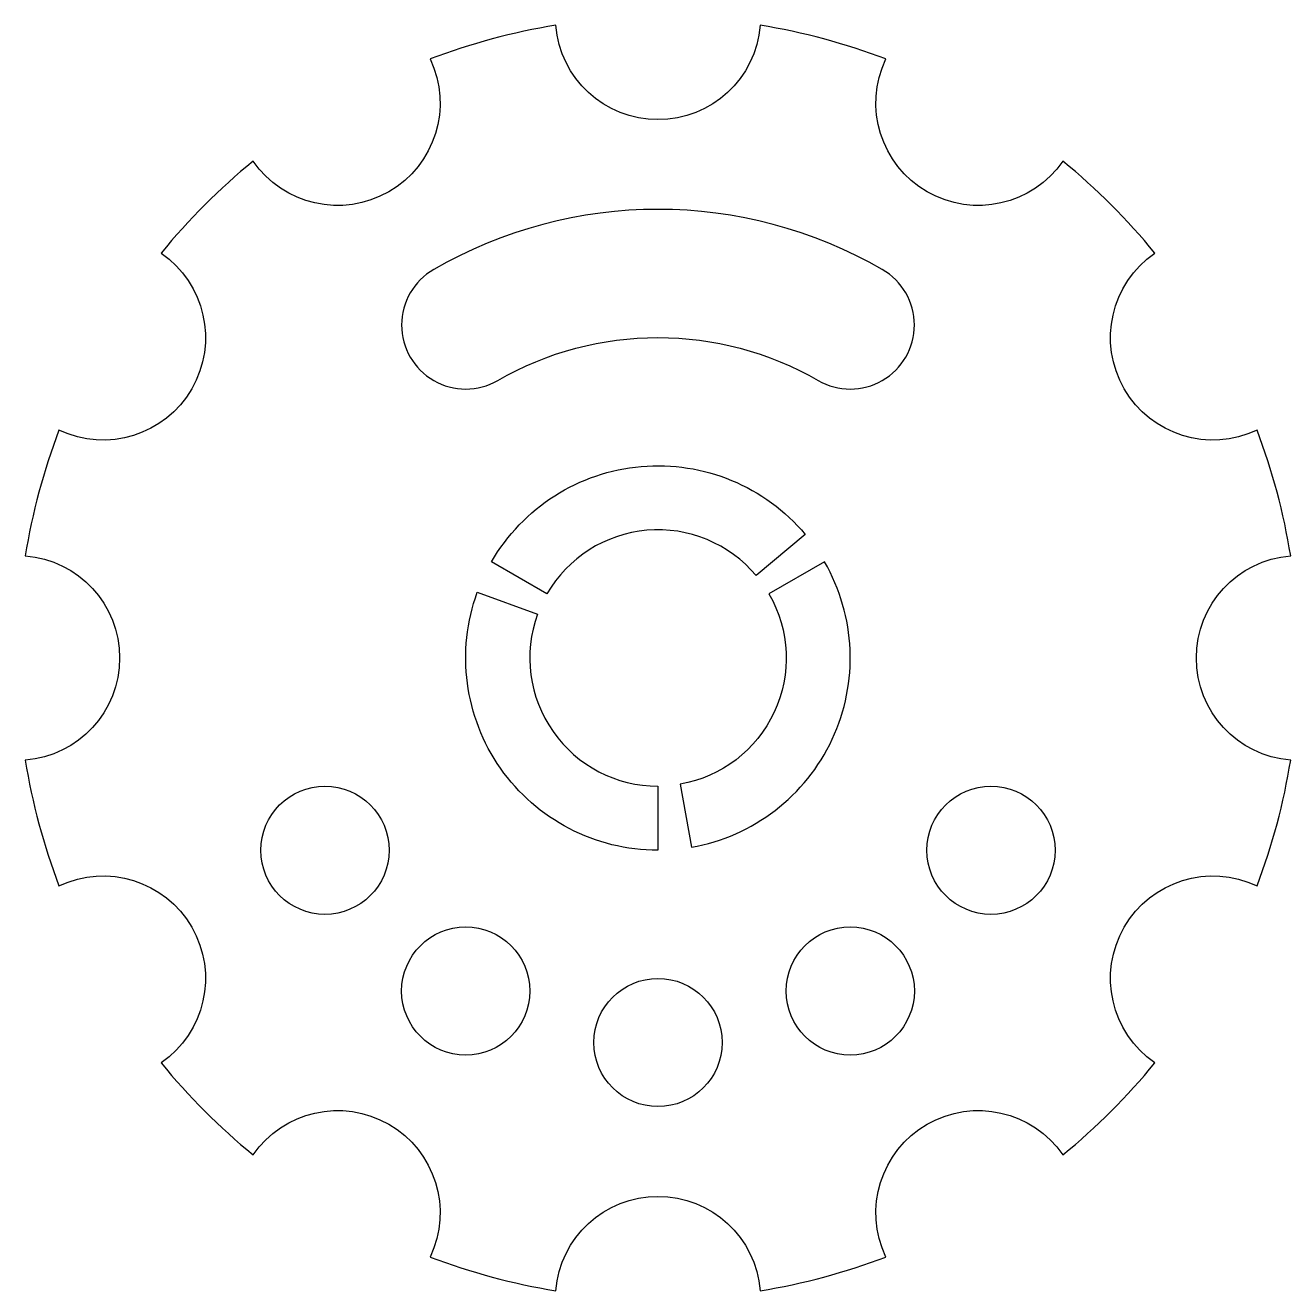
# Model space of a CAD drawing. Header units: millimetres. Extents: x 3227.8 to 3247.6, y 1482.4 to 1502.1.
import ezdxf

# ---------------------------------------------------------------- set-up
doc = ezdxf.new("R2010")
doc.units = ezdxf.units.MM

msp = doc.modelspace()

# ---------------------------------------------------------------- linework, layer by layer
for points in [[(3241.237, 1501.576, 0.050858), (3239.277, 1502.101, -0.922958), (3236.087, 1502.101, 0.050858), (3234.127, 1501.576, -0.922958), (3231.365, 1499.981, 0.050858), (3229.93, 1498.546, -0.922958), (3228.335, 1495.784, 0.050858), (3227.81, 1493.824, -0.922958), (3227.81, 1490.634, 0.050858), (3228.335, 1488.674, -0.922958), (3229.93, 1485.912, 0.050858), (3231.365, 1484.477, -0.922958), (3234.127, 1482.882, 0.050858), (3236.087, 1482.357, -0.922958), (3239.277, 1482.357, 0.050858), (3241.237, 1482.882, -0.922958), (3243.999, 1484.477, 0.050858), (3245.434, 1485.912, -0.922958), (3247.029, 1488.674, 0.050858), (3247.554, 1490.634, -0.922958), (3247.554, 1493.824, 0.050858), (3247.029, 1495.784, -0.922958), (3245.434, 1498.546, 0.050858), (3243.999, 1499.981, -0.922958)], [(3240.182, 1496.559, 1), (3241.182, 1498.291, 0.267949), (3234.182, 1498.291, 1), (3235.182, 1496.559, -0.267949)], [(3239.214, 1493.515, 0.520567), (3235.95, 1493.229), (3235.084, 1493.729, -0.520567), (3239.98, 1494.157)], [(3240.28, 1493.729), (3239.414, 1493.229, -0.520567), (3238.029, 1490.259), (3238.203, 1489.275, 0.520567)], [(3235.803, 1492.913, 0.520567), (3237.682, 1490.229), (3237.682, 1489.229, -0.520567), (3234.863, 1493.255)]]:
    msp.add_lwpolyline(points, format="xyb", close=True)
for centre in [(3232.486, 1489.229), (3242.878, 1489.229), (3234.682, 1487.033), (3240.682, 1487.033), (3237.682, 1486.229)]:
    msp.add_circle(centre, 1)

doc.saveas('drawing.dxf')
